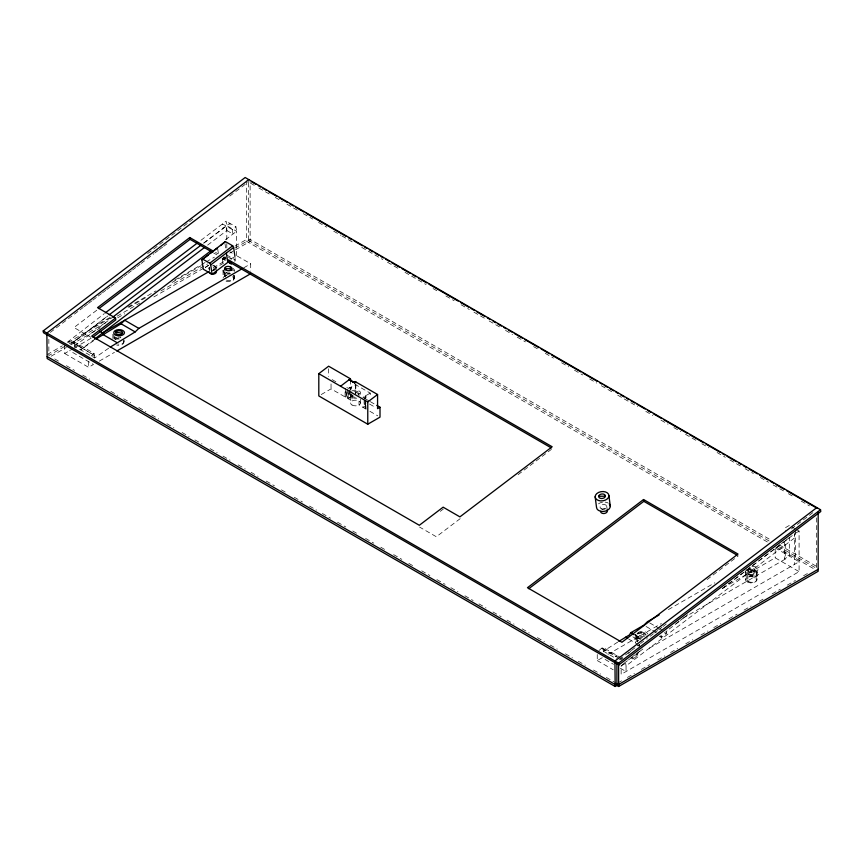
<?xml version="1.0" encoding="UTF-8"?>
<svg xmlns="http://www.w3.org/2000/svg" width="864" height="864" viewBox="0 0 864 864"><rect width="100%" height="100%" fill="white"/><g stroke="black" fill="none" stroke-linecap="round" stroke-linejoin="round"><path stroke-width="0.65" stroke-dasharray="4.32 3.24" d="M358.981 395.518L358.981 393.239M365.969 398.045L365.969 395.572C363.344 398.077 363.528 407.084 366.044 409.093L365.969 402.851M235.116 257.569L234.986 261.198L228.571 257.364M638.474 652.363L637.654 654.124L632.815 657.796L631.703 657.504M666.09 632.675L667.008 630.688M628.528 653.573L631.001 650.786M67.219 342.295L104.36 313.578M91.13 356.087L94.025 353.365L73.796 341.68L74.466 346.216L94.694 357.966L109.069 347.933M598.979 650.527L602.78 647.276L619.952 657.191M796.338 529.513L799.092 531.101L799.092 571.633L621.151 674.363L621.151 665.885L624.607 662.774M147.658 253.573L188.482 222.556M189.551 221.746L192.78 219.294M50.36 332.392L78.894 310.716M79.963 309.906L83.182 307.465M84.262 306.644L87.48 304.204M88.549 303.383L91.768 300.942M92.837 300.121L97.135 296.87M98.204 296.05L101.423 293.609M102.492 292.788L105.71 290.347M106.79 289.526L110.009 287.086M111.078 286.276L114.296 283.824M115.366 283.014L118.584 280.562M119.664 279.752L122.882 277.301M123.952 276.491L127.17 274.05M128.25 273.229L131.468 270.788M132.538 269.968L135.756 267.527M136.825 266.706L140.044 264.265M141.124 263.444L153.997 253.67M155.066 252.85L158.285 250.409M159.354 249.599L162.572 247.147M163.652 246.337L166.871 243.886M229.748 196.117L249.08 181.429M96.768 310.23L73.98 327.542L90.86 337.284M70.643 344.207L107.849 315.965M203.947 242.989L226.8 225.644L226.13 221.173L199.951 241.045M74.466 346.216L111.521 318.082M207.619 245.117L226.843 230.526L226.174 226.044M93.852 340.556L80.59 349.823L93.215 340.157M225.482 239.728L236.585 231.304L235.926 226.822L226.13 221.173M205.373 267.624L208.505 265.248M225.288 256.781L222.664 258.779L225.968 260.68M440.294 511.337L443.405 508.982M460.177 518.659L436.352 536.76L419.58 527.072M518.108 474.649L551.372 449.388M707.108 579.539L738.277 555.865M619.477 659.534L639.425 644.382M640.505 643.572L643.723 641.12M650.16 636.228L653.378 633.787M654.448 632.977L657.666 630.526M658.735 629.716L661.954 627.264M663.034 626.454L666.252 624.002M791.348 528.973L815.378 510.721M624.197 663.196L627.415 660.755M628.484 659.945L632.664 656.77L632.988 658.951L637.826 655.279L637.502 653.098M639.446 651.618L645.322 647.158M669.157 629.068L680.951 620.114M722.768 588.362L792.299 535.572M659.383 636.325L661.424 637.502L666.263 633.83L665.917 631.519M620.363 668.25L626.054 671.533L626.054 665.885L794.437 538.034M72.587 342.598L108.13 315.619M203.645 243.151L229.802 223.29L230.472 227.772M78.71 346.129L79.92 345.211L80.59 349.747M226.843 230.526L232.967 234.058L232.297 229.576L235.926 226.822M615.676 656.338L616.885 655.42L617.08 656.705L602.975 648.562L602.78 647.276M631.93 657.094L635.148 654.653M636.228 653.832L639.446 651.391M676.004 623.646L679.223 621.205M680.303 620.384L683.521 617.944M684.601 617.123L687.83 614.682M722.228 588.568L780.278 544.525M781.348 543.704L784.577 541.253M785.657 540.443L788.875 537.991M617.728 642.114L603.364 651.229L602.975 648.562M351.853 396.652L348.883 397.624L345.546 397.192L331.042 388.876L321.03 394.664M92.902 327.316L110.419 317.196M127.948 307.076L155.995 290.876M174.69 280.087L200.394 265.248M201.571 264.568L205.07 262.548M206.237 261.868L214.423 257.148M47.142 354.575L62.305 345.816M68.148 342.446L111.326 317.52M128.822 307.411L147.496 296.633M172.001 282.485L201.182 265.648M235.019 246.11L246.694 239.371L769.694 541.318M64.649 346.453L48.859 355.568L48.859 337.424M69.314 343.753L108.367 321.203M117.158 316.127L139.882 303.016M160.877 290.887L207.565 263.941M235.019 248.087L250.117 239.371L771.412 540.335M51.192 356.195L66.355 347.436M71.021 344.747L100.202 327.899M117.709 317.79L124.708 313.751M153.878 296.914L204.055 267.937M205.222 267.268L208.732 265.248M229.738 253.12L234.403 250.42M235.57 249.75L250.117 241.348L250.117 182.282M64.692 345.006L64.692 353.495L73.094 348.646M74.261 347.965L91.778 337.856M213.257 267.721L225.742 260.507M213.289 269.114L226.098 261.716M230.764 259.027L236.585 255.658L250.7 263.801L250.7 271.231M243.713 267.84L250.7 263.801M64.692 353.495L88.592 367.297L93.485 364.468L69.584 350.665M99.306 361.109L114.448 352.361M348.181 388.876L355.525 384.642L370.224 393.12L370.224 396.824M348.181 398.768L351.27 396.986L351.27 394.513M370.224 393.12L362.869 397.364L364.932 398.552M362.869 407.257L365.969 405.475L364.867 407.657M789.296 525.452L785.009 527.926L785.56 531.684M795.604 533.12L799.092 531.101M668.39 609.595L714.83 582.79M597.251 654.502L597.251 660.56L602.154 657.731L613.526 664.308M607.954 654.383L661.381 623.538M722.93 588.006L775.192 557.831L799.092 571.633M784.652 541.609L784.652 558.77L789.296 556.081L789.296 537.43M683.111 618.095L785.257 559.116L785.257 540.648M649.361 648.184L799.092 561.74L775.192 547.938M621.151 665.885L625.666 663.282L625.471 661.997M618.062 682.852L621.562 680.832M627.404 677.462L634.403 673.412M641.401 669.373L649.577 664.654M657.742 659.945L664.74 655.895M670.572 652.536L677.581 648.486M685.746 643.777L692.744 639.727M700.92 635.018L707.918 630.968M713.75 627.599L720.76 623.56M728.924 618.84L737.089 614.131M744.098 610.081L751.097 606.042M759.262 601.322L765.104 597.964M772.103 593.914L780.268 589.205M787.277 585.155L795.442 580.446M803.606 575.726L808.283 573.026M348.883 387.731L351.27 387.094L351.27 389.567M355.298 397.375L352.922 396.695L352.069 395.248M346.81 387.644L347.49 387.731M659.999 636.023L661.252 636.347M357.458 393.725L358.376 394.276M254.243 185.317L248.4 181.948L248.4 242.341M258.919 188.017L269.438 194.098M275.281 197.467L282.301 201.517M286.978 204.217L298.663 210.967M303.34 213.667L312.692 219.056M318.535 222.437L326.711 227.156M333.731 231.206L340.74 235.256M341.906 235.926L354.769 243.356M361.778 247.406L382.817 259.546M387.493 262.246L400.345 269.676M405.022 272.365L426.06 284.515M433.08 288.565L438.923 291.935M445.932 295.985L454.118 300.715M461.128 304.765L469.314 309.485M473.98 312.185L484.499 318.254M489.175 320.954L500.872 327.704M505.537 330.404L512.557 334.454M517.234 337.154L525.409 341.874M533.596 346.604L539.438 349.974M545.281 353.344L553.468 358.074M561.643 362.794L568.663 366.844M574.506 370.213L582.682 374.944M589.702 378.994L596.711 383.044M601.387 385.744L613.073 392.483M617.749 395.183L637.621 406.652M645.797 411.383L652.817 415.433M660.992 420.152L668.012 424.202M673.855 427.572L680.864 431.622M685.541 434.322L696.06 440.402M701.903 443.772L708.912 447.822M717.098 452.542L725.274 457.272M729.95 459.972L740.47 466.042M745.146 468.742L753.332 473.461M760.342 477.511L768.528 482.231M773.204 484.931L783.724 491.011M788.4 493.711L793.066 496.411M801.252 501.131L809.438 505.85M792.364 527.213L795.42 528.984M779.587 545.054L818.165 567.324M232.297 229.576L222.502 223.927L223.171 228.398M778.421 546.361L816.988 568.631M767.362 541.955L246.694 241.348L246.694 180.954M776.704 547.355L814.104 568.944M784.652 558.77L785.257 559.116M230.062 251.888L232.232 253.141M226.681 255.01L235.494 260.096M223.927 256.856L226.13 258.131M215.525 252.407L217.858 253.757M223.7 257.126L226.044 258.476M223.322 257.321L225.526 258.584M223.02 257.98L225.223 259.254M213.451 252.85L216.961 254.88M222.804 258.25L225.137 259.6M222.102 258.628L225.407 260.539M746.885 569.786A5.022 2.894 0 0 1 753.98 569.786L754.963 570.359A5.022 2.894 0 0 1 754.963 574.452A5.022 2.894 0 0 1 747.868 574.452L746.885 573.89A5.022 2.894 0 0 1 746.086 570.391M225.634 272.052L226.249 272.408A3.434 1.987 0 0 0 231.098 272.408M746.885 581.526A5.022 2.894 0 0 1 746.885 577.422A5.022 2.894 0 0 1 753.98 577.422L754.963 577.994A5.022 2.894 0 0 1 754.963 582.088A5.022 2.894 0 0 1 747.868 582.088L746.885 581.526L746.809 572.605M223.214 269.903A5.022 2.894 0 0 0 224.51 272.7L225.374 273.197A5.022 2.894 0 0 0 230.224 273.953M332.122 379.609L338.612 383.346M365.969 399.146L369.209 401.015M370.289 401.641L375.689 404.762M369.565 404.05L375.278 407.344M365.969 409.039L359.014 405.032L359.014 399.935M369.911 411.318L377.773 415.854M649.76 622.966L658.822 628.193M659.956 628.852L662.224 630.158M664.222 632.653L666.263 633.83M646.088 626.497L656.284 632.383M637.373 633.366A5.022 2.894 0 0 1 643.81 633.69L644.782 634.252A5.022 2.894 0 0 1 645.786 635.072M634.576 634.457L641.369 638.377M635.213 635.396L640.883 638.658M640.796 639.187A5.022 2.894 0 0 1 637.686 638.356L636.703 637.783A5.022 2.894 0 0 1 636.142 634.068M632.858 636.854L638.518 640.127M628.744 639.101L637.513 644.166M635.785 654.102L637.826 655.279M630.947 657.774L632.988 658.951M620.968 657.774L623.009 658.951M74.077 343.613L94.306 355.288L94.694 357.966M618.743 658.109L601.571 648.194L601.765 649.48M619.758 658.692L621.799 659.869M603.364 651.164L616.961 659.07M597.251 660.56L613.192 669.762M54.702 358.938L59.378 361.638M66.388 365.688L74.563 370.408M82.75 375.138L89.759 379.188M95.602 382.558L102.622 386.608M110.797 391.327L117.817 395.377M123.66 398.758L130.669 402.808M138.856 407.527L145.865 411.577M151.708 414.947L158.728 418.997M166.903 423.727L173.912 427.766M182.099 432.497L189.108 436.547M194.951 439.916L201.971 443.966M210.146 448.686L217.166 452.736M223.009 456.116L230.018 460.166M238.205 464.886L245.214 468.936M251.057 472.306L258.077 476.356M266.252 481.086L274.439 485.806M281.448 489.856L286.124 492.556M294.3 497.275L302.486 501.995M309.496 506.045L316.516 510.095M322.358 513.475L330.534 518.195M337.554 522.245L345.73 526.964M352.75 531.014L358.592 534.395M365.602 538.434L373.788 543.164M380.797 547.214L386.64 550.584M393.649 554.634L401.836 559.354M408.845 563.404L414.688 566.784M421.708 570.834L429.883 575.554M436.903 579.604L445.079 584.323M450.922 587.704L457.942 591.754M464.951 595.793L473.137 600.523M478.98 603.893L485.989 607.943M492.998 611.993L501.185 616.712M507.028 620.093L514.037 624.143M522.223 628.862L529.232 632.912M537.419 637.632L544.428 641.682M550.271 645.062L557.291 649.112M565.466 653.832L572.486 657.882M578.329 661.252L585.338 665.302M593.525 670.032L600.534 674.071M606.377 677.452L615.73 682.852M365.267 398.531L364.867 397.764M358.636 394.502L358.949 395.248M661.09 635.191L661.424 637.502M639.252 644.404L639.608 646.812M625.666 663.282L626.054 665.885M224.986 243.67L225.742 248.713M217.728 249.091L218.419 253.789M215.892 267.786L216.464 271.642M209.174 268.369L209.758 272.225M794.437 535.205L794.437 533.79L794.437 564.419M94.025 353.365L94.306 355.288M93.096 356.206L92.815 354.272L68.915 340.481L69.196 342.403M606.722 506.164L607.295 510.613M816.448 517.871L816.448 570.294M795.42 530.312L795.42 559.613M775.192 549.169L775.192 557.831M757.134 571.957L757.134 579.02M756.432 572.411L756.432 580.036M754.877 570.143A3.467 1.998 0 0 1 749.682 571.871A3.467 1.998 0 0 1 749.682 568.415A3.467 1.998 0 0 1 754.877 570.143L754.963 577.994M753.98 569.786L753.98 577.422M747.954 570.143L747.954 572.411M747.868 574.452L747.868 582.088M745.416 571.838L745.416 579.474M646.985 635.742L646.985 639.284M643.81 633.69L643.81 636.142M637.686 638.356L637.686 642.028M636.606 636.044L636.606 641.93M635.256 635.483L635.256 642.838A5.022 2.894 0 0 1 638.95 640.289M365.612 395.842L365.612 398.315M365.612 402.592L365.612 408.78M365.267 396.187L365.267 398.66M365.267 399.902L365.267 408.424M365.018 396.565L365.018 399.038M365.018 400.27L365.018 408.046M360.461 399.2L360.461 403.013M355.849 384.016L355.849 393.444M355.525 384.642L355.525 394.535M352.037 394.643L352.037 401.004L345.092 396.986L345.092 388.325M350.816 387.299L350.816 389.772M350.816 394.718L350.816 397.192M350.59 395.377L350.59 403.013M350.341 379.868L350.384 390.247M350.212 387.493L350.212 389.966M350.212 391.208L350.212 397.386M349.564 390.118L349.564 397.537M348.883 390.204L348.883 397.624M348.181 392.71L348.181 397.656M347.49 388.962L347.49 397.624M346.81 392.591L346.81 397.537M346.151 391.208L346.151 397.386M345.546 388.53L345.546 397.192M331.042 383.929L331.042 388.876M328.633 368.777L328.633 376.51M236.585 255.658L236.585 231.304L226.8 225.644L226.8 242.309M234.479 275.389L234.479 277.744M233.917 275.216L233.917 279.04M226.8 243.594L226.8 250.009M225.374 273.197L225.374 277.02M224.51 272.7L224.51 276.523M224.1 270.356L224.1 276.242M223.063 270.4L223.063 278.035M222.599 258.617L222.599 262.321M123.736 339.692L123.736 342.652M115.193 339.541L115.193 337.09A5.022 2.894 0 0 0 120.863 337.673M114.329 336.604L114.329 339.044M113.918 334.174L113.918 338.893M112.882 334.292L112.882 338.483M88.592 361.238L88.592 367.297M356.81 398.131A4.936 2.851 0 0 1 351.616 397.116A4.936 2.851 0 0 1 351.259 393.952M355.525 392.537A4.936 2.851 0 0 1 360.461 395.377M351.605 391.154A5.195 3.002 0 0 1 358.938 390.852A5.195 3.002 0 0 1 359.446 395.086M353.246 395.809A5.195 3.002 0 0 1 350.611 394.092M353.981 391.327A3.467 1.998 0 0 1 358.117 391.792A3.467 1.998 0 0 1 358.42 394.222M598.504 503.852A6.923 4.655 -7.4 0 1 603.364 502.124M605.156 502.146A6.923 4.655 -7.4 0 1 608.256 503.129M601.83 509.652A3.38 2.268 -7.4 0 1 605.135 509.026M216.108 268.402A3.726 2.462 -8.5 0 1 215.752 269.039M215.168 269.6A3.726 2.462 -8.5 0 1 214.402 270.054M213.516 270.378A3.726 2.462 -8.5 0 1 212.555 270.551M209.336 269.59A3.726 2.462 -8.5 0 1 209.315 267.127M213.473 265.604A3.726 2.462 -8.5 0 1 216.238 267.754M212.512 265.842A3.38 2.225 -8.5 0 1 215.449 268.942M214.92 269.46A3.38 2.225 -8.5 0 1 212.555 270.324M209.639 269.449A3.38 2.225 -8.5 0 1 209.617 267.214M213.084 269.698A3.38 2.225 -8.5 0 1 214.769 269.849M751.939 566.363A5.368 3.1 0 0 1 757.955 569.03A5.368 3.1 0 0 1 753.343 572.508A5.368 3.1 0 0 1 747.317 569.84M642.589 637.556A5.368 3.1 0 0 1 637.124 634.133M637.243 633.733A5.368 3.1 0 0 1 637.751 632.977M638.129 632.632A5.368 3.1 0 0 1 643.723 631.454A5.368 3.1 0 0 1 647.762 633.982M644.911 635.882A3.467 1.998 0 0 1 644.188 636.196M643.356 636.39A3.467 1.998 0 0 1 639.112 634.986A3.467 1.998 0 0 1 641.563 632.534A3.467 1.998 0 0 1 645.808 633.949M638.356 646.024A5.022 2.894 0 0 1 637.686 645.7M123.293 341.172A5.022 2.894 0 0 1 122.288 344.444A5.022 2.894 0 0 1 116.618 345.028M115.765 339.271A5.022 2.894 0 0 1 119.178 339.098M232.47 276.728A5.022 2.894 0 0 1 232.47 280.832A5.022 2.894 0 0 1 225.374 280.832M223.214 277.538A5.022 2.894 0 0 1 223.517 277.063M223.949 276.62A5.022 2.894 0 0 1 226.768 275.486M233.474 269.924A5.022 2.894 0 0 1 233.917 270.896M124.103 340.362A5.195 3.002 0 0 1 117.85 344.099M115.366 339.109A5.195 3.002 0 0 1 119.016 338.191M639.425 645.635A5.195 3.002 0 0 1 638.302 645.181M637.168 641.596A5.195 3.002 0 0 1 637.945 640.948M233.15 275.573A5.195 3.002 0 0 1 232.762 279.817A5.195 3.002 0 0 1 225.428 279.59M224.348 276.653A5.195 3.002 0 0 1 228.215 274.644M120.539 337.003A5.195 3.002 0 0 1 117.85 337.036M233.15 268.51A5.195 3.002 0 0 1 234.23 271.447M230.364 273.445A5.195 3.002 0 0 1 224.208 271.134M640.699 638.831A5.195 3.002 0 0 1 637.524 634.187A5.195 3.002 0 0 1 646.153 634.273M352.037 405.032A4.936 2.851 0 0 0 360.299 403.747A4.936 2.851 0 0 0 354.251 400.259A4.936 2.851 0 0 0 352.037 405.032M601.484 508.799A3.38 2.268 -7.4 0 0 606.755 506.758A3.38 2.268 -7.4 0 0 601.992 504.824A3.38 2.268 -7.4 0 0 601.484 508.799M749.682 574.139A3.467 1.998 0 0 0 754.877 572.411A3.467 1.998 0 0 0 749.682 570.672A3.467 1.998 0 0 0 749.682 574.139M748.721 581.688A5.195 3.002 0 0 0 757.102 579.809A5.195 3.002 0 0 0 750.092 576.558A5.195 3.002 0 0 0 748.721 581.688M748.721 574.625A5.195 3.002 0 0 0 757.102 572.735A5.195 3.002 0 0 0 750.092 569.484A5.195 3.002 0 0 0 748.721 574.625"/><path stroke-width="1.3" d="M349.499 379.436L351.216 381.337L350.384 378.767L328.633 366.206L318.805 373.669L318.805 395.95L367.772 424.213L380.009 417.15L380.009 407.257L376.769 405.378M350.611 380.635L350.384 379.469M659.102 614.952L647.492 621.659L643.82 625.19L630.688 632.783L629.467 634.9L618.829 641.412M229.576 261.014L212.101 274.298L203.288 269.212L201.895 259.826L225.342 241.553L232.697 245.786L233.615 247.493L234.932 256.316M225.342 241.553L220.655 245.56M110.171 347.155L135.162 331.927L138.834 328.385L242.546 268.51M43.2 330.923L245.149 177.509L820.53 509.706L820.8 511.51L618.851 664.924L43.47 332.726L43.2 330.923L618.592 663.12L618.851 664.924M248.821 179.626L46.872 333.04L47.142 358.538L615.179 686.491L616.896 685.498L618.613 686.491L818.165 571.288L818.165 512.222M213.181 251.057L189.799 237.557L97.535 307.649L115.538 318.038L115.798 319.842L93.02 337.144M98.874 308.632L190.069 239.35L189.799 237.557M112.59 317.272L204.422 247.547M115.538 318.038L91.714 336.139L419.321 525.28L443.135 507.179L459.907 516.866L552.172 446.764L228.377 259.826M94.273 339.358L210.535 251.078M201.895 259.826L208.159 255.064M210.244 253.476L217.555 247.925M202.435 258.962L209.779 263.207L232.697 245.786M212.101 274.298L210.708 264.913L233.615 247.493M340.556 386.23L350.384 378.767L350.341 379.868M349.196 379.663L354.823 382.741L355.849 381.964L377.568 394.502L377.568 408.672L380.009 407.257M367.772 424.213L367.772 401.944L377.568 394.502M643.55 499.522L527.461 587.714L621.929 642.254L738.018 554.062L643.55 499.522L643.82 501.325L737.122 555.185M528.811 588.697L643.82 501.325M816.858 507.589L614.92 661.003L615.179 686.491M618.592 663.12L820.53 509.706M105.43 312.768L197.802 242.676M109.21 314.809L201.496 244.771M96.055 339.012L121.057 323.773L124.729 320.242L138.834 328.385M99.63 331.204L102.686 332.964L208.624 271.804M116.78 351.022L250.7 273.704M818.165 569.3L618.613 684.515L616.896 683.521L615.179 684.515L47.142 356.551M352.123 381.434L353.246 382.352L355.849 381.964L355.849 382.666M598.687 496.271L605.383 496.195A3.38 2.268 -7.4 0 0 600.62 494.273A3.38 2.268 -7.4 0 0 600.113 498.236A3.38 2.268 -7.4 0 0 605.383 496.195M115.765 332.197L122.45 333.234M227.61 261.814L231.476 263.866L228.172 261.954M251.284 181.634L255.96 184.334M258.304 185.684L260.636 187.034M262.969 188.384L266.479 190.404M268.823 191.754L276.998 196.474M279.342 197.824L287.518 202.554M289.861 203.904L293.36 205.924M295.704 207.274L303.88 211.993M306.223 213.343L345.956 236.293M348.3 237.643L351.799 239.663M354.143 241.013L362.318 245.743M364.662 247.093L366.995 248.432M369.338 249.782L372.838 251.813M375.181 253.163L378.691 255.182M381.024 256.532L383.368 257.882M385.7 259.232L389.21 261.263M391.543 262.613L399.73 267.332M402.062 268.682L410.249 273.402M412.582 274.752L416.092 276.782M418.424 278.132L426.611 282.852M428.944 284.202L458.168 301.072M460.501 302.422L468.688 307.141M471.02 308.491L474.53 310.522M476.863 311.872L485.05 316.591M487.382 317.941L489.726 319.291M493.236 321.322L495.569 322.672M497.902 324.011L501.412 326.041M503.755 327.391L506.088 328.741M508.421 330.091L511.931 332.111M514.274 333.461L522.45 338.191M524.794 339.541L538.812 347.63M541.156 348.98L549.331 353.711M551.675 355.061L580.889 371.93M583.232 373.28L597.251 381.37M599.594 382.72L601.927 384.07M604.271 385.42L607.77 387.45M610.114 388.8L613.624 390.82M615.956 392.17L618.289 393.52M620.633 394.87L624.143 396.9M626.476 398.25L628.808 399.6M631.152 400.939L634.662 402.97M636.995 404.32L645.181 409.039M647.514 410.389L651.024 412.42M653.357 413.77L661.543 418.489M663.876 419.839L687.258 433.339M689.591 434.689L703.62 442.778M705.953 444.128L719.982 452.228M722.315 453.578L724.658 454.928M726.991 456.278L736.344 461.678M738.677 463.028L741.02 464.378M743.353 465.728L746.863 467.748M749.196 469.098L757.382 473.828M759.715 475.178L767.902 479.898M770.234 481.248L773.744 483.268M776.088 484.618L784.264 489.348M786.607 490.698L816.988 508.237M228.528 261.155L230.731 262.429L230.926 263.714M190.069 239.35L212.285 252.18M228.647 261.63L551.275 447.898M231.098 267.343L230.17 266.803A3.467 1.998 0 0 0 225.612 266.976A3.467 1.998 0 0 0 225.32 269.611L226.249 270.151A3.434 1.987 0 0 0 231.098 270.151A3.434 1.987 0 0 0 231.098 267.343L231.098 269.611A3.434 1.987 0 0 1 231.995 270.497M231.098 269.611L230.17 269.071A3.467 1.998 0 0 0 224.867 269.892M354.532 382.601L354.532 382.007L355.255 382.417M349.132 379.717L354.64 382.892M318.805 373.669L367.772 401.944M135.162 331.927L121.057 323.773L121.057 322.358M631.174 632.491L633.442 633.798M630.688 632.783L634.09 634.738M116.802 342.522L102.686 334.379L102.686 332.964M625.46 637.211L627.653 638.474M209.779 263.207L210.708 264.913M354.532 382.007L354.823 382.741M226.368 253.012L227.761 262.397M608.936 495.72A6.923 4.655 -7.4 0 1 598.633 500.537A6.923 4.655 -7.4 0 1 598.558 492.448A6.923 4.655 -7.4 0 1 608.936 495.72L610.297 506.282M595.145 496.746L596.516 507.308A6.923 4.655 -7.4 0 0 605.232 511.164A6.923 4.655 -7.4 0 0 609.358 504.014M618.613 663.779L618.613 686.491M616.896 662.796L616.896 685.498M230.494 266.987L230.494 269.255M607.036 510.062A3.38 2.268 -7.4 0 1 604.573 513.443A3.38 2.268 -7.4 0 1 600.642 511.283M216.346 271.069A3.38 2.225 -8.5 0 1 213.991 274.028A3.38 2.225 -8.5 0 1 209.876 272.797M224.932 268.877A5.195 3.002 0 0 1 225.817 268.283M116.316 335.362A5.368 3.1 0 0 0 124.47 332.78A5.368 3.1 0 0 0 116.532 329.994A5.368 3.1 0 0 0 116.316 335.362M117.374 334.444A3.467 1.998 0 0 0 122.569 332.716A3.467 1.998 0 0 0 117.374 330.977A3.467 1.998 0 0 0 117.374 334.444"/></g></svg>
